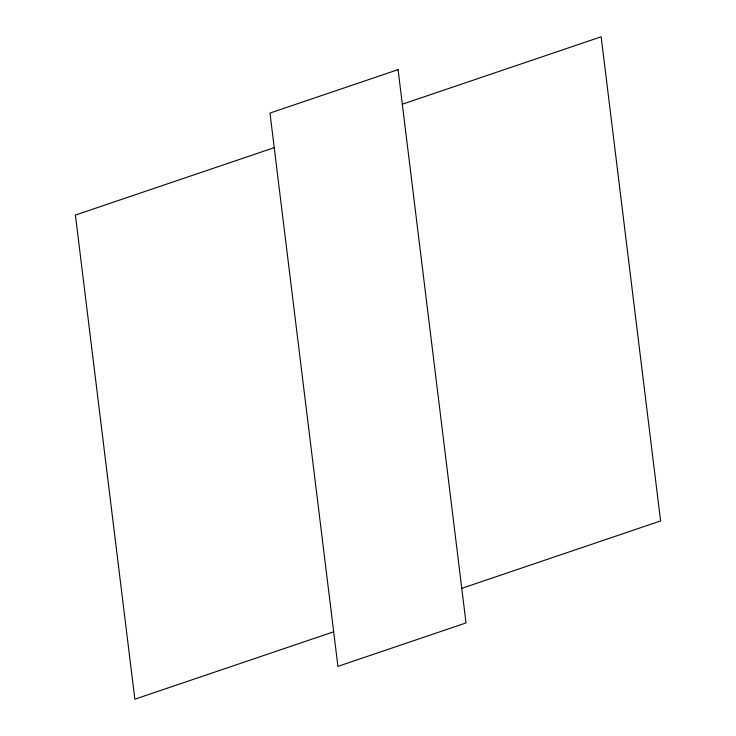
<?xml version="1.0" encoding="UTF-8"?>
<svg xmlns="http://www.w3.org/2000/svg" width="736" height="736" viewBox="0 0 736 736"><rect width="100%" height="100%" fill="white"/><g stroke="black" fill="none" stroke-linecap="round" stroke-linejoin="round"><path stroke-width="1.1" d="M274.234 147.651L75.403 215.059L134.844 699.2L333.675 631.782M402.325 104.218L601.156 36.8L660.597 520.941L461.766 588.349M398.075 69.635L269.983 113.068L337.925 666.365L466.017 622.932L398.075 69.635"/></g></svg>
